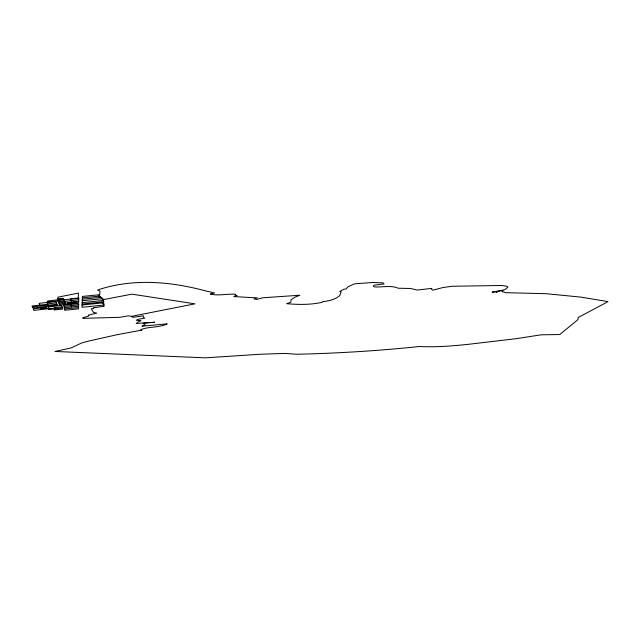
<?xml version="1.0" encoding="UTF-8"?>
<svg xmlns="http://www.w3.org/2000/svg" width="640" height="640" viewBox="0 0 640 640"><rect width="100%" height="100%" fill="white"/><g stroke="black" fill="none" stroke-linecap="round" stroke-linejoin="round"><path stroke-width="0.96" d="M64.752 308.936L64.736 310.264L78.48 308.864L78.68 303.872L76.536 303.776L63.656 305.216L64.752 308.936L78.44 307.568M78.232 298.064L78.448 293.088L57.88 297.176L58.136 298.776M78.728 299.992L78.608 302.688L61.48 304.92L59.488 304.848L57.56 298.84L63.096 298.272L65.712 304.448L64.392 301.12L58.248 301.8M71.344 302.256L71.432 300.744M103.928 305.056L82.008 307.272L82.44 296.408L99.208 294.776L98.424 295.8L103.496 299.712L104.032 306.312L93.192 307.784L93.808 308.576L91.248 308.928L93.568 312.448L96.744 313.128L88.4 315.128L88.952 315.464L88.248 316.184L82.792 317.824L82.84 318.368L119.888 317.304L128.32 315.84L131.472 316.36L132.832 317.344L143.392 315.832L143.368 317.256L144.784 318.112L137.648 319.416L136.304 320.28L140.912 320.776L139.784 320.864L136.176 323.424L154.68 322.232L143.072 323.272L145.008 325.168L141.912 326.16L167.184 323.88C159.032 327.96 149.152 326.248 140.784 329.656L141.88 330.088L116.728 334.776L86.824 341.496L81.64 342.984L71.032 347.968L54.936 351.456L205.312 357.84L260.536 354.24L284.608 353.424L296.728 354.248C337.616 353.32 378.552 350.808 419.256 346.52C435.848 347.328 452.44 346.016 468.92 344.256L516.072 338.696L541.136 334.816L559.776 334.536L577.904 319.632L578.232 317.496L608 301.632L581.112 297.136L546.456 293.728L505.792 292.672L502.024 291.632L502.936 290.416L496.272 291.64L497.12 292.296L494.944 291.768L492.048 292.184L504.472 289.848L507.744 287.432L507.848 286.824L506.336 286.112L501.528 285.488L452.44 286.248L442.848 287.56L432.712 290.208L431.36 289.104L431.856 288.376L417.184 290.056L410.56 288.472L398.128 288.224C391.8 285.08 381.856 287.392 374.216 286.888L373.288 286.176L374.128 285.152L384.12 283.928L382.928 282.84L372.528 282.504L354.608 283.816L347.968 286.784L346.048 288.992L344.032 289.192L339.728 291.496L341.152 291.864L339.848 295.448C335.136 299.672 328.728 301.056 322.544 301.672L322.2 302.32C310.728 304.888 298.304 304.712 286.76 303.688L290.864 302.176L290.992 299.832L294.704 297.256L299.824 295.224L262.688 297.792L256.8 299.4L254.056 298.872L257.368 297.904L233.808 296.568L237.12 295.64L234.96 295.12L235.656 294.28C227.192 293.568 218.712 296.088 210.288 294.08L214.616 293.024L205.408 290.848C170.432 281.408 132.32 278.216 97.584 290.008L100.024 291.288L99.728 294.568L98.832 295.48L103.648 299.56M62.728 307.96L62.648 309.112L54.12 309.936L55.608 308.784L54.992 307.712L62.16 306.872L62.728 307.96L48.504 309.608L47.992 308.84L55.168 308.016M131.472 316.36L195 303.84L131.88 294.16L103.376 299.616M57.976 301.128L58.984 301.016L59.104 300.472L63.864 299.952M41.28 309.544L33.928 310.4L33.184 308.944L46.448 307.152L47.32 308.88L41.28 309.544L40.576 307.808M40.936 308.704L46.888 308.032M46.904 302.456L47.688 304.256L32 306L32.84 307.808L35.056 307.88L57.352 305.088L55.888 301.784L54.088 301.704L39.096 303.328L39.864 305.12M32.408 306.888L48.072 305.12L48.616 306.36M59.136 303.984L65.264 303.296M57.72 299.856L47.504 300.992L47.28 302.064L57.896 300.952M58.688 302.88L64.832 302.2M73.216 302.312L76.096 301.984M68.008 303.08L76.192 302.208L76 301.768L73.12 302.088L73.312 302.528M57.016 304.248L48.12 305.232L47.512 303.856L56.368 302.896M68.296 303.744L70.072 303.808M76.24 302.856L74.68 303.296M73.592 303.184L76.48 302.864M64.16 306.4L78.616 304.84M64.704 307.672L78.536 306.184M82.088 302.688L103.56 300.4M78.664 301.488L66.832 302.728L67.488 304.248M57.704 299.752L63.496 299.152M78.816 298L70.664 298.832L70.736 300.808M64.544 301.448L78.744 299.688L78.8 298.312L63.8 299.824M82.016 304.032L103.68 301.824M81.96 305L102.392 302.928L103.776 304.792M82.368 297.816L98.92 296.184M82.288 299.2L100.496 297.4M82.2 300.744L102.248 298.752M101.84 302.008L102.392 302.928M54.992 307.712L55.608 308.784M62.16 306.872L61.416 305.472L48.256 306.944L49.016 308.72M76.352 303.112L75.832 301.912L67.88 302.792L68.4 303.992L76.568 303.08L76.384 302.64L73.272 302.992L73.08 302.552M73.496 302.96L73.688 303.4M71.088 305.632L71.448 306.976M70.04 303.352L68.88 303.48L69.112 304L70.264 303.872L70.04 303.352"/></g></svg>
